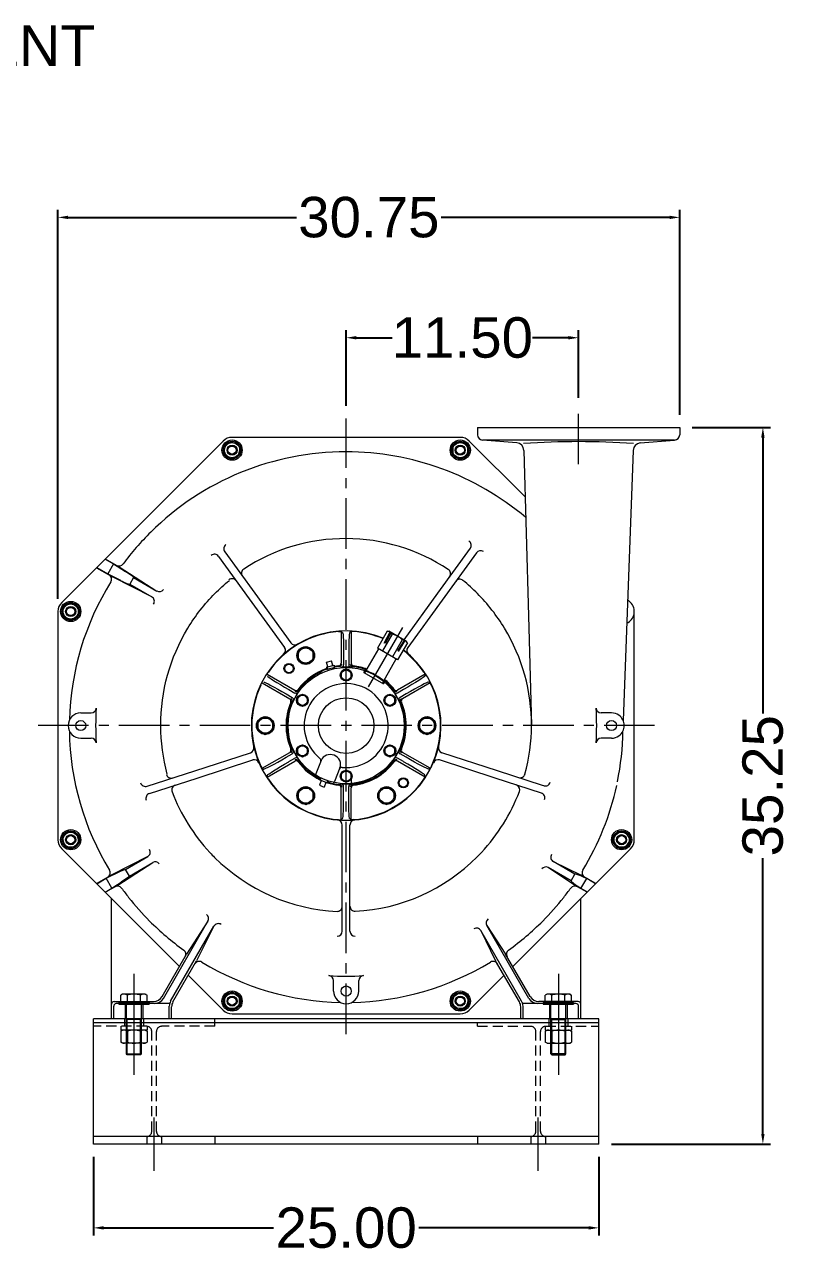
# Model space of a CAD drawing. Header units: inches. Extents: x -48 to 250, y -21 to 207.
# Drawn here: x 120.8 to 158.7, y 75.4 to 136.3 of the extents above; entities that cross this region are included whole.
import ezdxf
from ezdxf.enums import TextEntityAlignment as Align

# ---------------------------------------------------------------- set-up
doc = ezdxf.new("R2010")
doc.units = ezdxf.units.IN
doc.header["$MEASUREMENT"] = 0
doc.linetypes.add('CENTER', pattern=[2, 1.25, -0.25, 0.25, -0.25])
doc.linetypes.add('HIDDEN', pattern=[0.375, 0.25, -0.125])
doc.layers.get('Defpoints').update_dxf_attribs({"lineweight": 5})
for name, color, linetype, lineweight in [('CEN', 3, 'CENTER', 5), ('CEN-HIDE', 3, 'CENTER', 5), ('HID', 6, 'HIDDEN', 5), ('HID-HIDE', 6, 'HIDDEN', 5), ('OBJ', 7, 'Continuous', 5), ('TXT', 7, 'Continuous', 5)]:
    doc.layers.add(name, color=color, linetype=linetype, lineweight=lineweight)
doc.styles.get("Standard").update_dxf_attribs({"font": 'arial.ttf'})
doc.dimstyles.new('STANDARD 2 PLCS$0', dxfattribs={"dimtxt": 1, "dimasz": 0.5, "dimexe": 0.375, "dimexo": 0.625, "dimgap": 0.2, "dimtad": 0, "dimzin": 4, "dimdsep": 46, "dimtxsty": 'Standard', "dimcen": 0.09, "dimaunit": 1, "dimadec": 0, "dimazin": 1, "dimtfac": 1, "dimtofl": 0, "dimtmove": 0, "dimatfit": 3, "dimfxl": 1, "dimtolj": 1, "dimtzin": 4, "dimarcsym": 0})

# ---------------------------------------------------------------- blocks, each defined once
blk = doc.blocks.new('*D38')
at = {"color": 0, "lineweight": -2, "transparency": 16777216}
for p, q in [((124.253, 80.263), (124.253, 76.368)), ((149.253, 80.263), (149.253, 76.368)), ((124.753, 76.743), (133.165, 76.743)), ((148.753, 76.743), (140.341, 76.743))]:
    blk.add_line(p, q, dxfattribs=at)
at = {"color": 0, "transparency": 16777216}
for points in [[(124.753, 76.827), (124.753, 76.66), (124.253, 76.743)], [(148.753, 76.827), (148.753, 76.66), (149.253, 76.743)]]:
    blk.add_solid(points, dxfattribs=at)
at = {"layer": 'Defpoints', "color": 0, "transparency": 16777216}
for p in [(124.253, 80.888), (149.253, 80.888), (149.253, 76.743)]:
    blk.add_point(p, dxfattribs=at)
at = {"color": 0, "lineweight": 5, "transparency": 16777216, "insert": (136.753, 76.743), "char_height": 2, "attachment_point": 5}
blk.add_mtext('\\A1;25.00', dxfattribs=at)
blk = doc.blocks.new('*D41')
at = {"color": 0, "lineweight": -2, "transparency": 16777216}
for p, q in [((153.878, 116.338), (157.745, 116.338)), ((157.37, 115.838), (157.37, 102.194)), ((157.37, 81.388), (157.37, 95.032)), ((149.878, 80.888), (157.745, 80.888))]:
    blk.add_line(p, q, dxfattribs=at)
at = {"color": 0, "transparency": 16777216}
for points in [[(157.286, 115.838), (157.453, 115.838), (157.37, 116.338)], [(157.286, 81.388), (157.453, 81.388), (157.37, 80.888)]]:
    blk.add_solid(points, dxfattribs=at)
at = {"layer": 'Defpoints', "color": 0, "transparency": 16777216}
for p in [(153.253, 116.338), (149.253, 80.888), (157.37, 80.888)]:
    blk.add_point(p, dxfattribs=at)
at = {"color": 0, "lineweight": 5, "transparency": 16777216, "insert": (157.37, 98.613), "char_height": 2, "attachment_point": 5, "rotation": 90}
blk.add_mtext('\\A1;35.25', dxfattribs=at)
blk = doc.blocks.new('*D42')
at = {"color": 0, "lineweight": -2, "transparency": 16777216}
for p, q in [((122.496, 107.858), (122.496, 127.101)), ((122.996, 126.726), (134.293, 126.726)), ((152.753, 126.726), (141.456, 126.726)), ((153.253, 116.963), (153.253, 127.101))]:
    blk.add_line(p, q, dxfattribs=at)
at = {"color": 0, "transparency": 16777216}
for points in [[(122.996, 126.81), (122.996, 126.643), (122.496, 126.726)], [(152.753, 126.81), (152.753, 126.643), (153.253, 126.726)]]:
    blk.add_solid(points, dxfattribs=at)
at = {"layer": 'Defpoints', "color": 0, "transparency": 16777216}
for p in [(153.253, 126.726), (153.253, 116.338), (122.496, 107.233)]:
    blk.add_point(p, dxfattribs=at)
at = {"color": 0, "lineweight": 5, "transparency": 16777216, "insert": (137.875, 126.726), "char_height": 2, "attachment_point": 5}
blk.add_mtext('\\A1;30.75', dxfattribs=at)
blk = doc.blocks.new('*D43')
at = {"color": 0, "lineweight": -2, "transparency": 16777216}
for p, q in [((136.753, 117.41), (136.753, 121.147)), ((148.253, 117.795), (148.253, 121.147)), ((137.253, 120.772), (139.026, 120.772)), ((147.753, 120.772), (145.98, 120.772))]:
    blk.add_line(p, q, dxfattribs=at)
at = {"color": 0, "transparency": 16777216}
for points in [[(137.253, 120.856), (137.253, 120.689), (136.753, 120.772)], [(147.753, 120.856), (147.753, 120.689), (148.253, 120.772)]]:
    blk.add_solid(points, dxfattribs=at)
at = {"layer": 'Defpoints', "color": 0, "transparency": 16777216}
for p in [(148.253, 120.772), (148.253, 117.17), (136.753, 116.785)]:
    blk.add_point(p, dxfattribs=at)
at = {"color": 0, "lineweight": 5, "transparency": 16777216, "insert": (142.503, 120.772), "char_height": 2, "attachment_point": 5}
blk.add_mtext('\\A1;11.50', dxfattribs=at)

msp = doc.modelspace()

# ---------------------------------------------------------------- linework, layer by layer
at = {"linetype": 'HIDDEN', "lineweight": 5}
msp.add_line((143.253, 86.713), (143.253, 86.888), dxfattribs=at)
at = {"color": 5, "lineweight": 5}
for p, q in [((127.253, 79.567), (127.253, 82.201)), ((146.253, 79.567), (146.253, 82.201))]:
    msp.add_line(p, q, dxfattribs=at)
at = {"layer": 'CEN', "color": 5, "linetype": 'CENTER', "lineweight": 5, "ltscale": 2}
for p, q in [((148.253, 114.512), (148.253, 117.17)), ((136.753, 86.331), (136.753, 116.785)), ((152.01, 101.588), (121.496, 101.588))]:
    msp.add_line(p, q, dxfattribs=at)
at = {"layer": 'CEN', "color": 5, "linetype": 'Continuous', "lineweight": 5, "ltscale": 0.75}
msp.add_line((137.861, 103.507), (139.554, 106.438), dxfattribs=at)
at = {"layer": 'CEN-HIDE', "color": 5, "linetype": 'Continuous', "lineweight": 5, "ltscale": 2}
for p, q in [((126.253, 89.307), (126.253, 84.307)), ((147.253, 89.307), (147.253, 84.307))]:
    msp.add_line(p, q, dxfattribs=at)
at = {"layer": 'HID', "color": 7, "linetype": 'Continuous', "lineweight": 5}
for p, q in [((137.624, 104.221), (137.691, 104.338)), ((138.665, 103.775), (138.598, 103.659)), ((137.008, 98.963), (137.008, 98.696)), ((137.992, 98.945), (137.992, 98.981))]:
    msp.add_line(p, q, dxfattribs=at)
at = {"layer": 'HID', "color": 7, "lineweight": 5, "ltscale": 2}
for p, q in [((126.886, 81.263), (126.886, 80.888)), ((127.621, 81.263), (127.621, 80.888)), ((145.886, 81.263), (145.886, 80.888)), ((146.621, 81.263), (146.621, 80.888))]:
    msp.add_line(p, q, dxfattribs=at)
at = {"layer": 'HID', "color": 7, "linetype": 'Continuous', "lineweight": 5}
for centre, radius, start, end in [((136.477, 102.381), 3.723, 278.21041, 294.02769), ((136.932, 101.069), 2.374, 271.83809, 296.52601)]:
    msp.add_arc(centre, radius, start, end, dxfattribs=at)
at = {"layer": 'HID-HIDE', "color": 7, "linetype": 'Continuous', "lineweight": 5, "ltscale": 2}
for p, q in [((143.197, 110.135), (139.799, 105.457)), ((131.961, 107.861), (133.707, 105.457)), ((132.229, 108.139), (134.015, 105.68)), ((141.278, 108.139), (139.602, 105.833)), ((145.774, 107.011), (145.925, 101.588)), ((136.503, 106.249), (136.58, 106.189)), ((136.503, 106.246), (136.503, 104.67)), ((137.003, 106.249), (136.927, 106.189)), ((137.003, 106.246), (137.003, 104.67)), ((138.781, 106.255), (138.301, 105.424)), ((139.031, 106.111), (138.551, 105.279)), ((138.639, 105.667), (138.935, 106.218)), ((138.979, 106.193), (138.683, 105.642)), ((138.781, 106.255), (138.87, 106.255)), ((139.737, 105.755), (138.87, 106.255)), ((137.678, 104.19), (138.368, 105.385)), ((139.301, 104.846), (138.301, 105.424)), ((139.531, 105.822), (139.051, 104.991)), ((139.628, 105.818), (139.299, 105.286)), ((139.781, 105.678), (139.301, 104.846)), ((139.343, 105.261), (139.672, 105.793)), ((139.781, 105.678), (139.737, 105.755)), ((135.781, 104.732), (136.023, 104.797)), ((135.846, 104.491), (135.781, 104.732)), ((136.087, 104.556), (136.023, 104.797)), ((136.628, 104.94), (136.628, 104.595)), ((136.878, 104.94), (136.878, 104.595)), ((138.544, 103.69), (139.234, 104.885)), ((132.844, 104.134), (134.209, 103.346)), ((135.774, 104.472), (136.16, 104.575)), ((135.774, 104.472), (135.804, 104.369)), ((135.791, 104.476), (135.824, 104.368)), ((136.142, 104.57), (136.168, 104.46)), ((136.16, 104.575), (136.185, 104.471)), ((140.662, 104.134), (139.297, 103.346)), ((140.665, 104.135), (140.651, 104.039)), ((132.594, 103.701), (133.959, 102.913)), ((140.912, 103.701), (139.547, 102.913)), ((140.915, 103.702), (140.825, 103.738)), ((133.788, 103.156), (134.086, 102.983)), ((133.913, 103.372), (134.211, 103.2)), ((139.594, 103.372), (139.295, 103.2)), ((139.719, 103.156), (139.42, 102.983)), ((149.883, 102.213), (149.367, 102.213)), ((149.883, 100.963), (149.367, 100.963)), ((129.271, 99.357), (132.015, 100.248)), ((129.384, 98.994), (132.132, 99.887)), ((132.594, 99.476), (133.959, 100.264)), ((132.844, 99.043), (134.209, 99.831)), ((133.788, 100.02), (134.086, 100.193)), ((133.913, 99.804), (134.211, 99.976)), ((135.519, 99.869), (135.249, 99.2)), ((139.594, 99.804), (139.295, 99.976)), ((140.662, 99.043), (139.297, 99.831)), ((139.719, 100.02), (139.42, 100.193)), ((140.912, 99.476), (139.547, 100.264)), ((144.122, 98.994), (141.374, 99.887)), ((144.236, 99.357), (141.491, 100.248)), ((132.591, 99.474), (132.682, 99.438)), ((136.447, 99.494), (136.176, 98.825)), ((140.915, 99.474), (140.825, 99.438)), ((146.469, 98.631), (144.236, 99.357)), ((132.841, 99.041), (132.855, 99.137)), ((135.521, 98.872), (135.427, 98.64)), ((135.427, 98.64), (135.659, 98.546)), ((135.451, 98.9), (135.496, 99.002)), ((135.451, 98.9), (135.822, 98.75)), ((135.468, 98.893), (135.513, 98.994)), ((135.753, 98.778), (135.659, 98.546)), ((135.805, 98.757), (135.844, 98.861)), ((135.822, 98.75), (135.861, 98.855)), ((136.628, 98.236), (136.628, 98.581)), ((136.878, 98.236), (136.878, 98.581)), ((140.665, 99.041), (140.651, 99.137)), ((145.24, 98.631), (144.122, 98.994)), ((136.503, 96.93), (136.503, 98.506)), ((137.003, 96.93), (137.003, 98.506)), ((136.503, 96.927), (136.58, 96.987)), ((137.003, 96.927), (136.927, 96.987)), ((136.563, 91.422), (136.563, 96.668)), ((136.943, 91.422), (136.943, 96.668)), ((125.14, 87.088), (125.14, 92.878)), ((125.235, 92.943), (128.507, 89.671)), ((144.999, 89.671), (148.271, 92.943)), ((148.367, 87.088), (148.367, 92.878)), ((127.709, 88.088), (129.917, 91.913)), ((129.917, 91.913), (128.862, 90.286)), ((128.07, 87.954), (130.213, 91.666)), ((130.213, 91.666), (129.357, 89.957)), ((145.436, 87.954), (143.418, 91.45)), ((143.418, 91.45), (144.149, 89.957)), ((145.798, 88.088), (143.715, 91.696)), ((143.715, 91.696), (144.644, 90.286)), ((127.651, 88.188), (128.862, 90.286)), ((145.856, 88.188), (144.644, 90.286)), ((128.184, 87.924), (129.357, 89.957)), ((145.323, 87.924), (144.149, 89.957)), ((128.942, 89.237), (130.663, 87.515)), ((136.128, 88.458), (136.128, 88.974)), ((137.378, 88.458), (137.378, 88.974)), ((142.843, 87.515), (144.565, 89.237)), ((125.691, 88.307), (125.604, 88.257)), ((125.604, 87.807), (125.604, 88.257)), ((126.816, 88.307), (125.691, 88.307)), ((125.928, 87.807), (125.928, 88.257)), ((126.578, 87.807), (126.578, 88.257)), ((126.816, 88.307), (126.903, 88.257)), ((126.903, 87.807), (126.903, 88.257)), ((146.691, 88.307), (146.604, 88.257)), ((146.604, 87.807), (146.604, 88.257)), ((147.816, 88.307), (146.691, 88.307)), ((146.928, 87.807), (146.928, 88.257)), ((147.578, 87.807), (147.578, 88.257)), ((147.816, 88.307), (147.903, 88.257)), ((147.903, 87.807), (147.903, 88.257)), ((125.253, 87.088), (125.253, 87.708)), ((125.27, 87.938), (127.218, 87.938)), ((128.022, 87.838), (125.383, 87.838)), ((125.503, 87.884), (125.503, 87.807)), ((125.503, 87.807), (127.003, 87.807)), ((125.813, 87.807), (125.813, 87.088)), ((125.878, 85.354), (125.878, 87.807)), ((126.628, 85.354), (126.628, 87.807)), ((126.693, 87.807), (126.693, 87.088)), ((127.003, 87.884), (127.003, 87.807)), ((128.003, 87.088), (128.003, 87.704)), ((128.117, 87.088), (128.117, 87.674)), ((145.39, 87.088), (145.39, 87.674)), ((148.123, 87.838), (145.485, 87.838)), ((145.503, 87.088), (145.503, 87.704)), ((148.237, 87.938), (146.289, 87.938)), ((146.503, 87.884), (146.503, 87.807)), ((146.503, 87.807), (148.003, 87.807)), ((146.813, 87.807), (146.813, 87.088)), ((146.878, 85.354), (146.878, 87.807)), ((147.628, 85.354), (147.628, 87.807)), ((147.693, 87.807), (147.693, 87.088)), ((148.003, 87.884), (148.003, 87.807)), ((148.253, 87.088), (148.253, 87.708)), ((125.783, 87.088), (125.783, 86.713)), ((126.628, 87.057), (125.878, 87.057)), ((125.925, 85.307), (125.925, 87.057)), ((126.581, 85.307), (126.581, 87.057)), ((126.723, 87.088), (126.723, 86.713)), ((131.109, 87.331), (142.398, 87.331)), ((146.783, 87.088), (146.783, 86.713)), ((146.878, 87.057), (147.628, 87.057)), ((146.925, 85.307), (146.925, 87.057)), ((147.581, 85.307), (147.581, 87.057)), ((147.723, 87.088), (147.723, 86.713)), ((125.604, 86.713), (125.604, 86.523)), ((126.903, 86.523), (125.604, 86.523)), ((125.691, 86.523), (125.604, 86.473)), ((125.604, 86.473), (125.604, 85.933)), ((125.928, 86.473), (125.928, 85.933)), ((126.578, 86.473), (126.578, 85.933)), ((126.816, 86.523), (126.903, 86.473)), ((126.903, 86.713), (126.903, 86.523)), ((126.903, 86.473), (126.903, 85.933)), ((146.604, 86.713), (146.604, 86.523)), ((146.604, 86.523), (147.903, 86.523)), ((146.691, 86.523), (146.604, 86.473)), ((146.604, 86.473), (146.604, 85.933)), ((146.928, 86.473), (146.928, 85.933)), ((147.578, 86.473), (147.578, 85.933)), ((147.816, 86.523), (147.903, 86.473)), ((147.903, 86.713), (147.903, 86.523)), ((147.903, 86.473), (147.903, 85.933)), ((125.691, 85.882), (125.604, 85.933)), ((126.816, 85.882), (125.691, 85.882)), ((126.816, 85.882), (126.903, 85.933)), ((146.691, 85.882), (146.604, 85.933)), ((146.691, 85.882), (147.816, 85.882)), ((147.816, 85.882), (147.903, 85.933)), ((125.925, 85.307), (125.878, 85.354)), ((125.878, 85.354), (126.628, 85.354)), ((126.581, 85.307), (125.925, 85.307)), ((126.581, 85.307), (126.628, 85.354)), ((147.628, 85.354), (146.878, 85.354)), ((146.925, 85.307), (146.878, 85.354)), ((146.925, 85.307), (147.581, 85.307)), ((147.581, 85.307), (147.628, 85.354))]:
    msp.add_line(p, q, dxfattribs=at)
at = {"layer": 'HID-HIDE', "color": 7, "linetype": 'Continuous', "lineweight": 5}
msp.add_line((137.624, 104.221), (138.598, 103.659), dxfattribs=at)
at = {"layer": 'HID-HIDE', "color": 7, "linetype": 'HIDDEN', "lineweight": 5, "ltscale": 2}
for p, q in [((126.886, 86.713), (124.253, 86.713)), ((127.136, 81.513), (127.136, 86.463)), ((127.371, 81.513), (127.371, 86.463)), ((130.253, 86.713), (127.621, 86.713)), ((130.253, 86.713), (130.253, 86.888)), ((143.253, 86.713), (145.886, 86.713)), ((146.136, 81.513), (146.136, 86.463)), ((146.371, 81.513), (146.371, 86.463)), ((146.621, 86.713), (149.253, 86.713))]:
    msp.add_line(p, q, dxfattribs=at)
at = {"layer": 'HID-HIDE', "color": 7, "lineweight": 5, "ltscale": 2}
for p, q in [((130.253, 81.263), (130.253, 80.888)), ((143.253, 81.263), (143.253, 80.888))]:
    msp.add_line(p, q, dxfattribs=at)
at = {"layer": 'HID-HIDE', "color": 7, "linetype": 'Continuous', "lineweight": 5, "ltscale": 2}
for points in [[(127.905, 99.188, -0.065772), (127.581, 101.588, -0.137726), (128.918, 106.403, -0.137726)], [(145.601, 99.188, 0.065772), (145.925, 101.588, 0.137726), (144.588, 106.403, 0.137726)], [(130.016, 95.306, 0.008922), (130.245, 95.069, 0.186525), (136.302, 92.4)], [(137.206, 92.402, 0.185741), (143.227, 95.088, 0.00861), (143.448, 95.317, 0.00861)], [(125.99, 93.088, 0.028862), (127.031, 91.92, 0.040322), (128.717, 90.485)], [(144.789, 90.485, 0.040322), (146.476, 91.92, 0.028862), (147.517, 93.088, 0.028862)], [(129.615, 89.891, 0.132305), (136.482, 87.895, 0.198912)], [(137.025, 87.895, 0.132305), (143.892, 89.891, 0.043746)]]:
    msp.add_lwpolyline(points, format="xyb", dxfattribs=at)
for points in [[(135.128, 105.269), (134.753, 105.485), (134.378, 105.269), (134.378, 104.836), (134.753, 104.619), (135.128, 104.836)], [(136.503, 103.944), (136.753, 103.799), (137.003, 103.944), (137.003, 104.232), (136.753, 104.377), (136.503, 104.232)], [(134.588, 102.549), (134.838, 102.694), (134.838, 102.982), (134.588, 103.127), (134.338, 102.982), (134.338, 102.694)], [(138.668, 102.982), (138.668, 102.694), (138.918, 102.549), (139.168, 102.694), (139.168, 102.982), (138.918, 103.127)], [(132.753, 102.021), (132.378, 101.805), (132.378, 101.372), (132.753, 101.155), (133.128, 101.372), (133.128, 101.805)], [(140.753, 101.155), (141.128, 101.372), (141.128, 101.805), (140.753, 102.021), (140.378, 101.805), (140.378, 101.372)], [(134.838, 100.194), (134.838, 100.482), (134.588, 100.627), (134.338, 100.482), (134.338, 100.194), (134.588, 100.049)], [(138.918, 100.627), (138.668, 100.482), (138.668, 100.194), (138.918, 100.049), (139.168, 100.194), (139.168, 100.482)], [(137.003, 99.232), (136.753, 99.377), (136.503, 99.232), (136.503, 98.944), (136.753, 98.799), (137.003, 98.944)], [(134.378, 98.34), (134.378, 97.907), (134.753, 97.691), (135.128, 97.907), (135.128, 98.34), (134.753, 98.557)], [(138.378, 97.907), (138.753, 97.691), (139.128, 97.907), (139.128, 98.34), (138.753, 98.557), (138.378, 98.34)], [(130.734, 87.744), (131.109, 87.528), (131.484, 87.744), (131.484, 88.177), (131.109, 88.394), (130.734, 88.177)], [(142.286, 87.543), (142.704, 87.655), (142.816, 88.073), (142.51, 88.379), (142.092, 88.267), (141.98, 87.849)]]:
    msp.add_lwpolyline(points, close=True, dxfattribs=at)
for centre, radius in [((131.109, 115.215), 0.202), ((142.398, 115.215), 0.202), ((123.126, 107.233), 0.202), ((134.753, 105.052), 0.436), ((134.753, 105.052), 0.375), ((133.925, 104.416), 0.25), ((133.925, 104.416), 0.211), ((136.753, 101.588), 2.875), ((136.753, 104.088), 0.293), ((136.753, 104.088), 0.25), ((134.588, 102.838), 0.293), ((134.588, 102.838), 0.25), ((136.753, 101.588), 1.375), ((138.918, 102.838), 0.293), ((138.918, 102.838), 0.25), ((132.753, 101.588), 0.436), ((132.753, 101.588), 0.375), ((140.753, 101.588), 0.436), ((140.753, 101.588), 0.375), ((149.883, 101.588), 0.25), ((134.588, 100.338), 0.293), ((134.588, 100.338), 0.25), ((138.918, 100.338), 0.293), ((138.918, 100.338), 0.25), ((136.753, 99.088), 0.293), ((136.753, 99.088), 0.25), ((134.753, 98.124), 0.436), ((138.753, 98.124), 0.436), ((139.582, 98.76), 0.25), ((139.582, 98.76), 0.211), ((134.753, 98.124), 0.375), ((138.753, 98.124), 0.375), ((123.126, 95.943), 0.202), ((150.38, 95.943), 0.202), ((131.109, 87.961), 0.5), ((131.109, 87.961), 0.436), ((131.109, 87.961), 0.375), ((131.109, 87.961), 0.25), ((136.753, 88.458), 0.25), ((142.398, 87.961), 0.5), ((142.398, 87.961), 0.436), ((142.398, 87.961), 0.375), ((142.398, 87.961), 0.25), ((131.109, 87.961), 0.202), ((142.398, 87.961), 0.202)]:
    msp.add_circle(centre, radius, dxfattribs=at)
for centre, radius, start, end in [((136.753, 101.588), 4.69, 67.07119, 52.92881), ((136.753, 101.588), 4.668, 94.5972, 145.4028), ((136.753, 101.588), 4.668, 67.10468, 85.4028), ((138.801, 106), 0.256, 25.61575, 85.61575), ((138.826, 105.178), 0.955, 42.41205, 77.58795), ((133.505, 105.31), 0.25, 311.11004, 36), ((134.217, 105.827), 0.25, 216, 300.88996), ((139.551, 105.567), 0.256, 34.38425, 94.38425), ((136.753, 101.588), 4.668, 34.5972, 52.89532), ((140.001, 105.31), 0.25, 144, 228.88996), ((136.373, 104.67), 0.13, 277.02885, 0), ((136.403, 104.643), 0.13, 276.53425, 0), ((137.089, 104.631), 0.13, 180, 263.6961), ((137.133, 104.67), 0.13, 180, 262.97115), ((136.753, 101.588), 2.975, 108.81294, 142.97115), ((136.753, 101.588), 2.932, 117.18251, 143.6961), ((136.753, 101.588), 2.975, 97.02885, 101.18706), ((136.753, 101.588), 2.945, 96.53425, 101.166), ((136.498, 104.595), 0.13, 274.84652, 0), ((136.753, 101.588), 2.888, 85.15348, 94.84652), ((137.008, 104.595), 0.13, 180, 265.15348), ((136.753, 101.588), 2.932, 69.82037, 83.6961), ((136.753, 101.588), 2.975, 69.67428, 82.97115), ((136.11, 100.474), 4.174, 52.255, 67.745), ((137.096, 102.181), 2.237, 72.91628, 74.5644), ((136.753, 101.588), 4.668, 154.5972, 205.4028), ((136.753, 101.588), 2.079, 264.57356, 231.42644), ((137.096, 102.181), 2.237, 45.4356, 47.08372), ((136.753, 101.588), 2.932, 36.3039, 50.17963), ((136.753, 101.588), 2.975, 37.02885, 50.32572), ((136.753, 101.588), 4.668, 334.5972, 25.4028), ((133.894, 102.8), 0.13, 337.02885, 60), ((133.95, 102.818), 0.13, 336.3039, 60), ((134.021, 102.871), 0.13, 334.84652, 60), ((136.753, 101.588), 2.888, 145.15348, 154.84652), ((134.274, 103.458), 0.13, 240, 322.97115), ((134.276, 103.313), 0.13, 240, 325.15348), ((134.286, 103.401), 0.13, 240, 323.6961), ((139.22, 103.401), 0.13, 216.3039, 300), ((136.753, 101.588), 2.888, 25.15348, 34.84652), ((139.23, 103.313), 0.13, 214.84652, 300), ((139.232, 103.458), 0.13, 217.02885, 300), ((139.485, 102.871), 0.13, 120, 205.15348), ((139.557, 102.818), 0.13, 120, 203.6961), ((139.612, 102.8), 0.13, 120, 202.97115), ((136.753, 101.588), 2.975, 157.02885, 202.97115), ((136.753, 101.588), 2.932, 156.3039, 203.6961), ((136.753, 101.588), 2.932, 336.3039, 23.6961), ((136.753, 101.588), 2.975, 337.02885, 22.97115), ((136.753, 101.588), 12.394, 356.03179, 3.96821), ((149.367, 102.463), 0.25, 183.96821, 270), ((149.883, 101.588), 0.625, 54.76067, 90), ((149.883, 101.588), 0.625, 270, 306.11468), ((131.938, 100.486), 0.25, 288, 12.88996), ((133.894, 100.376), 0.13, 300, 22.97115), ((133.95, 100.358), 0.13, 300, 23.6961), ((139.557, 100.358), 0.13, 156.3039, 240), ((139.612, 100.376), 0.13, 157.02885, 240), ((141.569, 100.486), 0.25, 167.11004, 252), ((149.367, 100.713), 0.25, 90, 176.03179), ((132.21, 99.649), 0.25, 23.11004, 108), ((134.021, 100.305), 0.13, 300, 25.15348), ((136.753, 101.588), 2.888, 205.15348, 214.84652), ((134.274, 99.718), 0.13, 37.02885, 120), ((134.276, 99.863), 0.13, 34.84652, 120), ((134.286, 99.775), 0.13, 36.3039, 120), ((136.753, 101.588), 2.975, 217.02885, 244.15243), ((136.753, 101.588), 2.932, 216.3039, 244.12105), ((135.376, 99.861), 0.13, 338, 51.42644), ((136.753, 101.588), 2.932, 276.3039, 323.6961), ((136.753, 101.588), 2.975, 277.02885, 322.97115), ((139.22, 99.775), 0.13, 60, 143.6961), ((136.753, 101.588), 2.888, 325.15348, 334.84652), ((139.23, 99.863), 0.13, 60, 145.15348), ((139.232, 99.718), 0.13, 60, 142.97115), ((139.485, 100.305), 0.13, 154.84652, 240), ((141.297, 99.649), 0.25, 72, 156.88996), ((135.307, 99.176), 0.063, 158, 239.05969), ((136.544, 99.389), 0.13, 84.57356, 158), ((145.36, 99.254), 0.25, 252, 344.7853), ((136.753, 101.588), 4.668, 214.5972, 265.4028), ((136.753, 101.588), 2.975, 251.84757, 262.97115), ((136.753, 101.588), 2.932, 251.87895, 263.6961), ((136.118, 98.849), 0.063, 256.94031, 338), ((136.373, 98.506), 0.13, 0, 82.97115), ((136.417, 98.545), 0.13, 0, 83.6961), ((136.753, 101.588), 2.888, 265.15348, 274.84652), ((136.498, 98.581), 0.13, 0, 85.15348), ((137.008, 98.581), 0.13, 94.84652, 180), ((137.089, 98.545), 0.13, 96.3039, 180), ((137.133, 98.506), 0.13, 97.02885, 180), ((136.753, 101.588), 4.668, 274.5972, 325.4028), ((146.607, 98.849), 0.25, 299.32537, 344.46562), ((136.313, 96.668), 0.25, 0, 84.88996), ((137.193, 96.668), 0.25, 95.11004, 180), ((136.313, 92.649), 0.25, 267.34407, 0), ((137.193, 92.652), 0.25, 180, 272.99264), ((129.701, 92.038), 0.25, 330, 53.55439), ((143.931, 91.821), 0.25, 126.31261, 210), ((130.43, 91.541), 0.25, 57.81453, 150), ((136.313, 91.422), 0.25, 270, 0), ((137.193, 91.422), 0.25, 180, 270), ((143.201, 91.325), 0.25, 30, 122.14054), ((128.571, 90.282), 0.25, 330, 54.23622), ((144.935, 90.282), 0.25, 125.76378, 210), ((129.485, 89.677), 0.25, 58.72202, 150), ((144.022, 89.677), 0.25, 30, 121.27798), ((136.753, 101.588), 12.394, 266.03179, 273.96821), ((135.878, 88.974), 0.25, 0, 86.03179), ((137.628, 88.974), 0.25, 93.96821, 180), ((125.766, 88.019), 0.288, 55.61575, 115.61575), ((126.253, 87.232), 1.075, 72.41205, 107.58795), ((126.74, 88.019), 0.288, 64.38425, 124.38425), ((136.753, 88.458), 0.625, 180, 0), ((146.766, 88.019), 0.288, 55.61575, 115.61575), ((147.253, 87.232), 1.075, 72.41205, 107.58795), ((147.74, 88.019), 0.288, 64.38425, 124.38425), ((125.27, 87.808), 0.13, 90, 180), ((125.383, 87.708), 0.13, 90, 180), ((127.218, 88.438), 0.5, 270, 330), ((127.276, 88.338), 0.5, 270, 330), ((128.503, 87.704), 0.5, 150, 180), ((128.617, 87.674), 0.5, 150, 180), ((144.89, 87.674), 0.5, 0, 30), ((145.003, 87.704), 0.5, 0, 30), ((146.231, 88.338), 0.5, 210, 270), ((146.289, 88.438), 0.5, 210, 270), ((148.123, 87.708), 0.13, 0, 90), ((148.237, 87.808), 0.13, 0, 90), ((131.109, 87.961), 0.63, 225, 270), ((142.398, 87.961), 0.63, 270, 315), ((125.766, 86.235), 0.288, 55.61575, 115.61575), ((126.253, 85.448), 1.075, 72.41205, 107.58795), ((126.74, 86.235), 0.288, 64.38425, 124.38425), ((146.766, 86.235), 0.288, 55.61575, 115.61575), ((147.253, 85.448), 1.075, 72.41205, 107.58795), ((147.74, 86.235), 0.288, 64.38425, 124.38425), ((125.766, 86.17), 0.288, 244.38425, 304.38425), ((126.253, 86.957), 1.075, 252.41205, 287.58795), ((126.74, 86.17), 0.288, 235.61575, 295.61575), ((146.766, 86.17), 0.288, 244.38425, 304.38425), ((147.253, 86.957), 1.075, 252.41205, 287.58795), ((147.74, 86.17), 0.288, 235.61575, 295.61575)]:
    msp.add_arc(centre, radius, start, end, dxfattribs=at)
at = {"layer": 'HID-HIDE', "color": 7, "linetype": 'HIDDEN', "lineweight": 5, "ltscale": 2}
for centre, start, end in [((126.886, 86.463), 0, 90), ((127.621, 86.463), 90, 180), ((145.886, 86.463), 0, 90), ((146.621, 86.463), 90, 180), ((126.886, 81.513), 270, 0), ((127.621, 81.513), 180, 270), ((145.886, 81.513), 270, 0), ((146.621, 81.513), 180, 270)]:
    msp.add_arc(centre, 0.25, start, end, dxfattribs=at)
at = {"layer": 'HID-HIDE', "color": 7, "linetype": 'Continuous', "lineweight": 5, "ltscale": 2, "extrusion": (0, 0, -1)}
for centre, major_axis, ratio, start_param, end_param in [((136.373, 106.241), (0.13, 0.009), 0.03491, 4.720197, 6.242823), ((136.378, 106.236), (0.13, 0.009), 0.03491, -1.562988, -0.039232), ((136.578, 104.94), (0, -1.25), 0.040064, 3.172998, 4.712389), ((135.994, 104.42), (-0.19, -0.051), 0.066127, 3.141593, 6.283185), ((139.569, 103.416), (-1.083, -0.625), 0.040064, 3.172998, 4.712389), ((140.591, 104.237), (0.073, -0.108), 0.03491, -1.562988, -0.039232), ((140.592, 104.243), (0.073, -0.108), 0.03491, 4.720197, 6.242823), ((133.763, 103.112), (1.083, -0.625), 0.040064, 3.172998, 4.712389), ((133.938, 99.76), (1.083, 0.625), 0.040064, 3.172998, 4.712389), ((139.744, 100.064), (-1.083, 0.625), 0.040064, 3.172998, 4.712389), ((140.966, 99.588), (-0.058, -0.117), 0.03491, -1.562988, -0.039232), ((140.966, 99.588), (-0.058, -0.117), 0.03491, -1.562988, -0.039232), ((140.972, 99.591), (-0.058, -0.117), 0.03491, 4.720197, 6.242823), ((140.972, 99.591), (-0.058, -0.117), 0.03491, 4.720197, 6.242823), ((132.914, 98.933), (-0.073, 0.108), 0.03491, 4.720197, 6.242823), ((132.915, 98.939), (-0.073, 0.108), 0.03491, -1.562988, -0.039232), ((136.928, 98.236), (0, 1.25), 0.040064, 3.172998, 4.712389), ((137.128, 96.94), (-0.13, -0.009), 0.03491, -1.562988, -0.039232), ((137.133, 96.936), (-0.13, -0.009), 0.03491, 4.720197, 6.242823)]:
    msp.add_ellipse(centre, major_axis=major_axis, ratio=ratio, start_param=start_param, end_param=end_param, dxfattribs=at)
at = {"layer": 'HID-HIDE', "color": 7, "linetype": 'Continuous', "lineweight": 5, "ltscale": 2}
for centre, major_axis, ratio, start_param, end_param in [((136.928, 104.94), (0, -1.25), 0.040064, 3.172998, 4.712389), ((137.128, 106.236), (-0.13, 0.009), 0.03491, -1.562988, -0.039232), ((137.133, 106.241), (-0.13, 0.009), 0.03491, 4.720197, 6.242823), ((133.938, 103.416), (1.083, -0.625), 0.040064, 3.172998, 4.712389), ((135.411, 104.201), (0.12, 0.058), 0.045475, 4.71238, 6.180605), ((136.003, 104.39), (0.474, 0.138), 0.091136, 1.979166, 3.006393), ((139.744, 103.112), (-1.083, -0.625), 0.040064, 3.172998, 4.712389), ((140.966, 103.588), (-0.058, 0.117), 0.03491, -1.562988, -0.039232), ((140.972, 103.585), (-0.058, 0.117), 0.03491, 4.720197, 6.242823), ((133.763, 100.064), (1.083, 0.625), 0.040064, 3.172998, 4.712389), ((135.983, 99.682), (-0.464, 0.187), 0.937721, 3.141593, 6.283185), ((139.569, 99.76), (-1.083, 0.625), 0.040064, 3.172998, 4.712389), ((132.534, 99.591), (0.058, -0.117), 0.03491, 4.720197, 6.242823), ((132.54, 99.588), (0.058, -0.117), 0.03491, -1.562988, -0.039232), ((140.591, 98.939), (0.073, 0.108), 0.03491, -1.562988, -0.039232), ((140.592, 98.933), (0.073, 0.108), 0.03491, 4.720197, 6.242823), ((136.578, 98.236), (0, 1.25), 0.040064, 3.172998, 4.712389), ((136.373, 96.936), (0.13, -0.009), 0.03491, 4.720197, 6.242823), ((136.378, 96.94), (0.13, -0.009), 0.03491, -1.562988, -0.039232)]:
    msp.add_ellipse(centre, major_axis=major_axis, ratio=ratio, start_param=start_param, end_param=end_param, dxfattribs=at)
for centre in [(126.253, 87.884), (147.253, 87.884)]:
    msp.add_ellipse(centre, major_axis=(-0.75, 0), ratio=0.034921, dxfattribs=at)
at = {"layer": 'OBJ', "color": 7, "linetype": 'Continuous', "lineweight": 5}
for p, q in [((143.253, 116.338), (153.253, 116.338)), ((143.253, 116.338), (143.253, 115.963)), ((153.253, 116.338), (153.253, 115.963)), ((130.663, 115.661), (122.681, 107.678)), ((142.398, 115.845), (131.109, 115.845)), ((145.609, 112.895), (142.843, 115.661)), ((153.003, 115.713), (143.503, 115.713)), ((145.197, 115.57), (143.503, 115.713)), ((151.301, 115.567), (153.003, 115.713)), ((145.545, 115.202), (145.774, 107.011)), ((150.954, 115.201), (150.458, 101.833)), ((130.744, 110.182), (132.229, 108.139)), ((142.89, 110.358), (141.278, 108.139)), ((124.827, 109.824), (125.244, 109.584)), ((124.837, 109.834), (125.524, 109.437)), ((125.244, 109.584), (124.96, 109.092)), ((125.244, 109.584), (125.839, 109.205)), ((130.436, 109.959), (131.961, 107.861)), ((124.402, 109.399), (125.19, 108.945)), ((124.412, 109.409), (124.96, 109.092)), ((124.96, 109.092), (125.59, 108.773)), ((127.139, 107.95), (125.19, 108.945)), ((125.524, 109.437), (127.388, 108.245)), ((126.24, 108.908), (126.05, 108.579)), ((126.24, 108.908), (127.388, 108.245)), ((126.05, 108.579), (127.139, 107.95)), ((150.826, 107.678), (150.709, 107.795)), ((122.496, 107.233), (122.496, 95.943)), ((151.01, 95.943), (151.01, 107.233)), ((123.623, 102.213), (124.14, 102.213)), ((123.623, 100.963), (124.14, 100.963)), ((126.902, 98.587), (129.271, 99.357)), ((127.019, 98.225), (129.384, 98.994)), ((146.413, 98.25), (145.24, 98.631)), ((146.53, 98.611), (146.469, 98.631)), ((122.681, 95.498), (125.235, 92.943)), ((126.936, 95.109), (125.122, 94.192)), ((125.84, 94.476), (126.936, 95.109)), ((148.271, 92.943), (150.826, 95.498)), ((124.884, 94.04), (125.562, 94.371)), ((125.451, 93.697), (127.184, 94.813)), ((126.03, 94.147), (125.84, 94.476)), ((126.03, 94.147), (127.184, 94.813)), ((127.176, 94.808), (127.184, 94.813)), ((148.055, 93.697), (146.754, 94.564)), ((147.877, 93.916), (146.754, 94.564)), ((148.067, 94.245), (147, 94.861)), ((147, 94.861), (148.385, 94.192)), ((124.402, 93.777), (125.122, 94.192)), ((124.412, 93.767), (124.884, 94.04)), ((124.837, 93.342), (125.451, 93.697)), ((125.168, 93.549), (124.884, 94.04)), ((125.168, 93.549), (125.766, 93.94)), ((147.877, 93.916), (148.067, 94.245)), ((148.67, 93.342), (148.055, 93.697)), ((148.371, 93.53), (148.654, 94.021)), ((149.105, 93.777), (148.385, 94.192)), ((148.654, 94.021), (148.535, 94.079)), ((149.095, 93.767), (148.654, 94.021)), ((124.827, 93.352), (125.168, 93.549)), ((148.371, 93.53), (148.26, 93.604)), ((148.68, 93.352), (148.371, 93.53)), ((125.14, 92.878), (125.14, 93.039)), ((148.367, 92.878), (148.367, 93.039)), ((124.253, 80.888), (124.253, 87.088)), ((149.253, 87.088), (124.253, 87.088)), ((130.253, 86.888), (130.253, 87.088)), ((149.253, 80.888), (149.253, 87.088)), ((149.253, 86.888), (124.253, 86.888)), ((149.253, 81.263), (124.253, 81.263)), ((149.253, 80.888), (124.253, 80.888))]:
    msp.add_line(p, q, dxfattribs=at)
for points in [[(131.221, 115.634), (130.802, 115.521), (130.69, 115.103), (130.997, 114.797), (131.415, 114.909), (131.527, 115.327)], [(142.773, 115.432), (142.398, 115.648), (142.023, 115.432), (142.023, 114.999), (142.398, 114.782), (142.773, 114.999)], [(122.909, 107.608), (122.693, 107.233), (122.909, 106.858), (123.343, 106.858), (123.559, 107.233), (123.343, 107.608)], [(122.708, 96.056), (122.82, 95.637), (123.238, 95.525), (123.544, 95.831), (123.432, 96.25), (123.014, 96.362)], [(150.597, 95.568), (150.813, 95.943), (150.597, 96.318), (150.164, 96.318), (149.947, 95.943), (150.164, 95.568)]]:
    msp.add_lwpolyline(points, close=True, dxfattribs=at)
for points in [[(136.753, 115.132, 0.197468), (127.085, 111.159, 0.038519), (125.718, 109.581, 0.200366)], [(145.638, 111.877, 0.177454), (136.753, 115.132, 0.197468)], [(136.753, 110.839, 0.147093), (131.686, 109.331, 0.19928)], [(141.804, 109.307, 0.146845), (136.753, 110.839, 0.200024)], [(125.112, 108.691, 0.133719), (123.062, 101.863, 0.200366)], [(128.918, 106.403, -0.059195), (130.261, 108.122, -0.026259), (130.974, 108.77)], [(144.588, 106.403, 0.059195), (143.246, 108.122, 0.026259), (142.533, 108.77)], [(123.059, 101.32, 0.134278), (125.045, 94.443, 0.193787)], [(150.175, 98.801, 0.046786), (150.448, 101.32)], [(148.462, 94.443, 0.083633), (150.139, 98.627, 0.083633)], [(128.138, 98.313, 0.096773), (130.016, 95.306, 0.096773)], [(143.448, 95.317, 0.096824), (145.322, 98.328)], [(125.641, 93.548, 0.010635), (125.99, 93.088, 0.010635)], [(147.517, 93.088, 0.010635), (147.865, 93.548)]]:
    msp.add_lwpolyline(points, format="xyb", dxfattribs=at)
for centre, radius in [((131.109, 115.215), 0.5), ((131.109, 115.215), 0.436), ((131.109, 115.215), 0.375), ((142.398, 115.215), 0.5), ((142.398, 115.215), 0.436), ((142.398, 115.215), 0.375), ((131.109, 115.215), 0.25), ((142.398, 115.215), 0.25), ((123.126, 107.233), 0.5), ((123.126, 107.233), 0.436), ((123.126, 107.233), 0.375), ((123.126, 107.233), 0.25), ((123.623, 101.588), 0.25), ((123.126, 95.943), 0.5), ((123.126, 95.943), 0.436), ((123.126, 95.943), 0.375), ((123.126, 95.943), 0.25), ((150.38, 95.943), 0.5), ((150.38, 95.943), 0.436), ((150.38, 95.943), 0.375), ((150.38, 95.943), 0.25)]:
    msp.add_circle(centre, radius, dxfattribs=at)
for centre, radius, start, end in [((131.109, 115.215), 0.63, 90, 135), ((142.398, 115.215), 0.63, 45, 90), ((143.503, 115.963), 0.25, 180, 270), ((148.224, 75.966), 39.667, 86.03861, 93.88755), ((153.003, 115.963), 0.25, 270, 0), ((145.165, 115.192), 0.38, 1.60186, 85.18659), ((151.333, 115.189), 0.38, 94.89591, 178.10531), ((142.688, 110.505), 0.25, 324, 56.35431), ((130.946, 110.329), 0.25, 123.59705, 216), ((143.4, 109.988), 0.25, 55.40392, 144), ((125.517, 109.73), 0.25, 240, 323.5049), ((130.234, 109.812), 0.25, 36, 128.40295), ((124.9, 108.823), 0.25, 328.05374, 60), ((131.823, 109.122), 0.25, 123.30755, 216), ((141.666, 109.099), 0.25, 324, 56.42075), ((127.513, 108.462), 0.25, 240, 323.35452), ((131.113, 108.603), 0.25, 36, 128.95612), ((142.374, 108.576), 0.25, 50.77219, 144), ((123.126, 107.233), 0.63, 135, 180), ((127.014, 107.734), 0.25, 327.74702, 60), ((150.38, 107.233), 0.63, 294.01772, 45), ((123.623, 101.588), 0.625, 90, 270), ((124.14, 102.463), 0.25, 270, 356.03179), ((136.753, 101.588), 12.394, 176.03179, 183.96821), ((149.883, 101.588), 0.625, 306.11468, 54.76067), ((124.14, 100.713), 0.25, 3.96821, 90), ((128.098, 99.238), 0.25, 195.31811, 288), ((126.825, 98.825), 0.25, 195.55311, 288), ((128.372, 98.402), 0.25, 108, 200.92693), ((145.088, 98.417), 0.25, 58.70738, 72), ((145.088, 98.417), 0.25, 339.17655, 58.70738), ((146.607, 98.849), 0.25, 252, 299.32537), ((127.096, 97.988), 0.25, 108, 200.44689), ((146.335, 98.012), 0.25, 339.53438, 72), ((123.126, 95.943), 0.63, 180, 225), ((150.38, 95.943), 0.63, 315, 0), ((126.811, 95.325), 0.25, 300, 32.20813), ((147.125, 95.077), 0.25, 147.88138, 240), ((124.831, 94.313), 0.25, 300, 31.40377), ((127.309, 94.597), 0.25, 36.51268, 120), ((146.629, 94.347), 0.25, 60, 143.75226), ((148.675, 94.313), 0.25, 148.59623, 240), ((125.439, 93.401), 0.25, 35.95, 120), ((148.068, 93.401), 0.25, 60, 144.05)]:
    msp.add_arc(centre, radius, start, end, dxfattribs=at)
for centre, major_axis, ratio, start_param, end_param in [((125.82, 109.175), (-0.42, 0.267), 0.071046, 3.141593, 4.712389), ((125.606, 108.804), (-0.444, 0.225), 0.07097, 1.570796, 3.141593), ((148.281, 93.633), (-0.404, 0.283), 0.071706, -0.000095, 1.570701), ((148.521, 94.047), (-0.454, 0.198), 0.071367, -1.570739, 0.000057)]:
    msp.add_ellipse(centre, major_axis=major_axis, ratio=ratio, start_param=start_param, end_param=end_param, dxfattribs=at)
at = {"layer": 'OBJ', "color": 7, "linetype": 'Continuous', "lineweight": 5, "extrusion": (0, 0, -1)}
for centre, major_axis, ratio, start_param, end_param in [((125.396, 94.251), (0.444, 0.225), 0.07097, 4.712389, 6.283185), ((125.61, 93.88), (0.42, 0.267), 0.071046, 0, 1.570796)]:
    msp.add_ellipse(centre, major_axis=major_axis, ratio=ratio, start_param=start_param, end_param=end_param, dxfattribs=at)

# ---------------------------------------------------------------- texts
at = {"layer": 'TXT', "color": 18, "lineweight": 5, "true_color": 0x4c0000}
msp.add_text('GENERAL ARRANGEMENT', height=2.025, dxfattribs=at).set_placement((106.186, 134.207), align=Align.CENTER)

# ---------------------------------------------------------------- dimensions: what is measured, and where the dimension line sits
at = {"lineweight": 5}
dim = msp.add_linear_dim(base=(153.253, 126.726), p1=(122.496, 107.233), p2=(153.253, 116.338), text='30.75', dimstyle='STANDARD 2 PLCS$0', override={"dimtxt": 2, "dimpost": '\\X'}, dxfattribs=at)
dim.commit()
dim.dimension.update_dxf_attribs({"geometry": '*D42', "text_midpoint": (137.875, 126.726), "dimtype": 160})
for base, p1, p2, text, picture, middle in [((148.253, 120.772), (136.753, 116.785), (148.253, 117.17), '11.50', '*D43', (142.503, 120.772)), ((149.253, 76.743), (124.253, 80.888), (149.253, 80.888), '25.00', '*D38', (136.753, 76.743))]:
    dim = msp.add_linear_dim(base=base, p1=p1, p2=p2, text=text, dimstyle='STANDARD 2 PLCS$0', override={"dimtxt": 2, "dimpost": '\\X'}, dxfattribs=at)
    dim.commit()
    dim.dimension.update_dxf_attribs({"geometry": picture, "text_midpoint": middle})
dim = msp.add_linear_dim(base=(157.37, 80.888), p1=(153.253, 116.338), p2=(149.253, 80.888), angle=90, text='35.25', dimstyle='STANDARD 2 PLCS$0', override={"dimtxt": 2, "dimpost": '\\X'}, dxfattribs=at)
dim.commit()
dim.dimension.update_dxf_attribs({"geometry": '*D41', "text_midpoint": (157.37, 98.613)})

doc.saveas('drawing.dxf')
